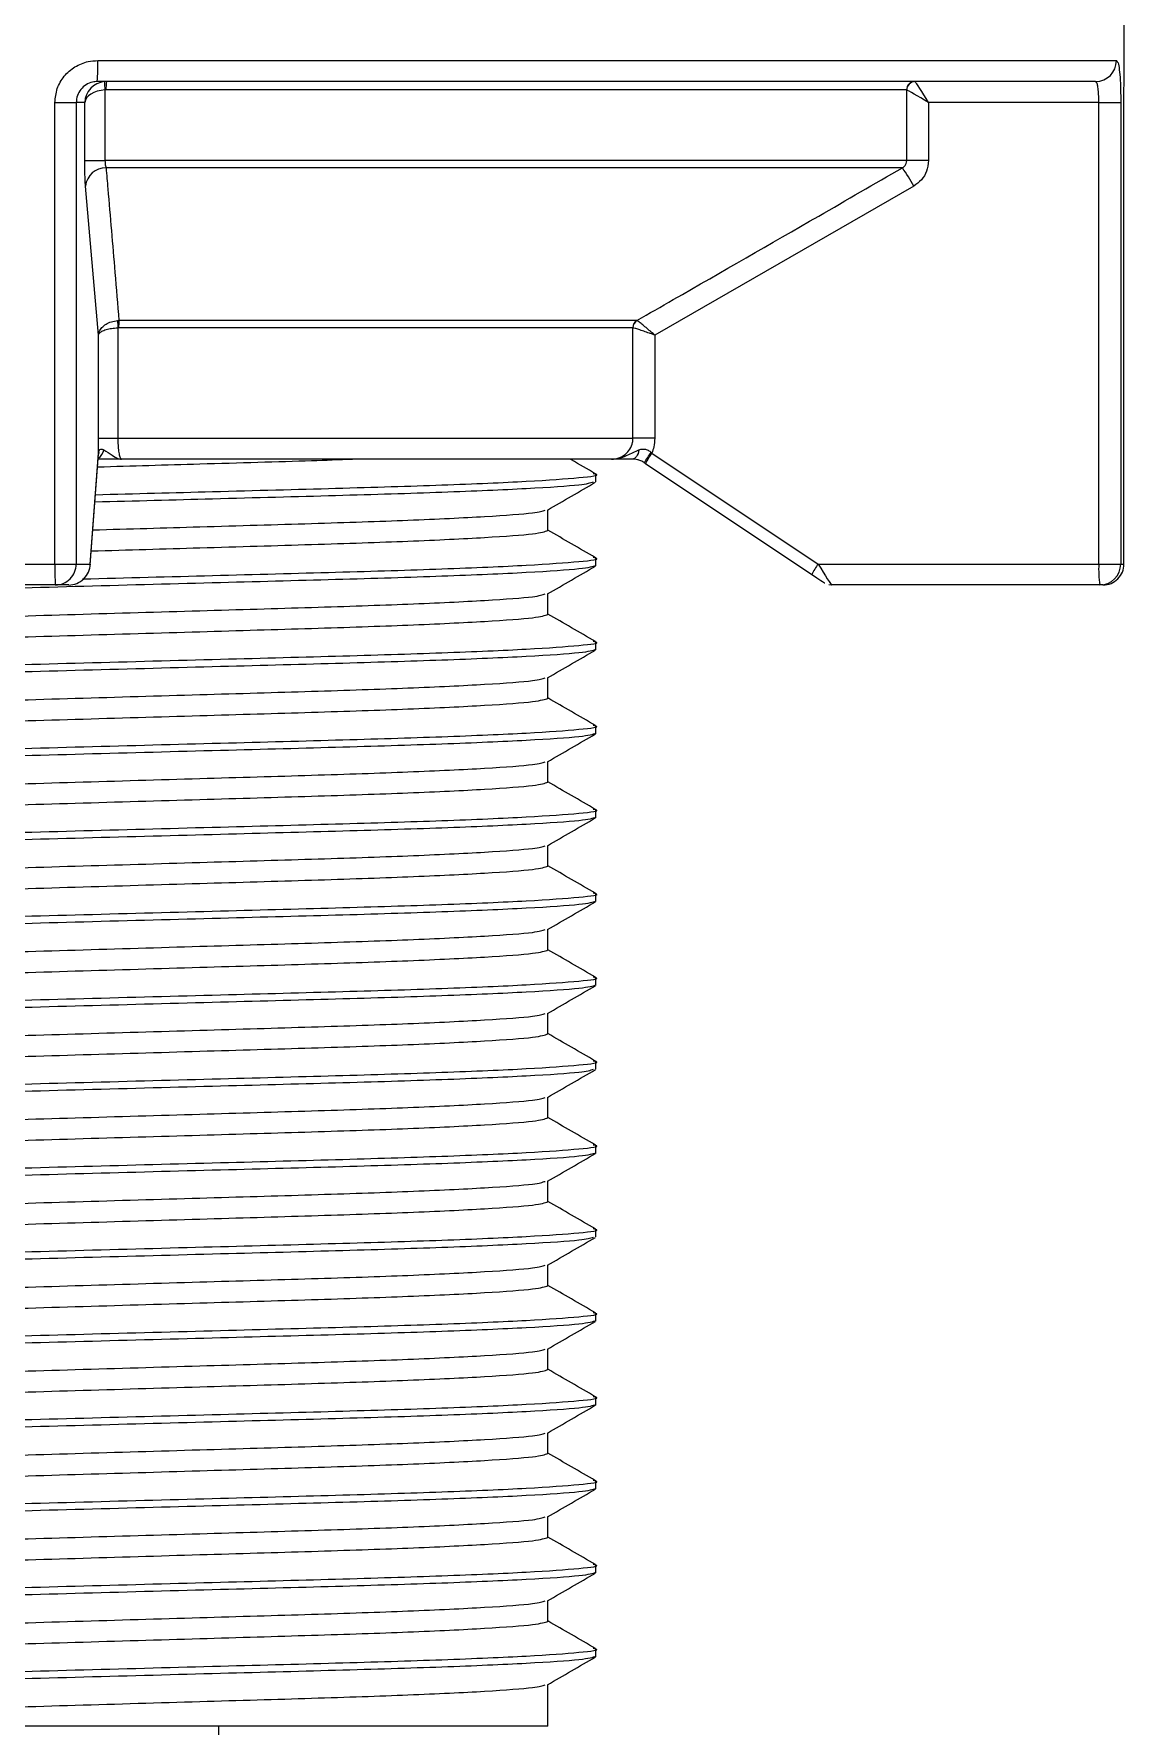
# Model space of a CAD drawing. Header units: millimetres. Extents: x 62 to 974, y 33 to 1436.
# Drawn here: x 493.2 to 545.2, y 950 to 1030.7 of the extents above; entities that cross this region are included whole.
import ezdxf

# ---------------------------------------------------------------- set-up
doc = ezdxf.new("R2010")
doc.units = ezdxf.units.MM
doc.header["$LTSCALE"] = 5

msp = doc.modelspace()

# ---------------------------------------------------------------- linework, layer by layer
at = {"color": 7, "linetype": 'Continuous', "lineweight": 15}
for p, q in [((545.168, 1029.112), (545.168, 1036.411)), ((543.806, 1028.411), (496.217, 1028.411)), ((545.158, 1005.411), (545.158, 1027.411)), ((534.595, 1024.295), (496.635, 1024.295)), ((496.274, 1011.411), (496.274, 1016.328)), ((495.883, 1005.366), (496.28, 1010.655)), ((520.724, 1010.411), (497.374, 1010.411)), ((522.29, 1010.243), (522.336, 1010.212)), ((522.336, 1010.212), (522.379, 1010.184)), ((522.354, 1010.201), (530.277, 1004.912)), ((519.988, 1009.333), (519.988, 1009.689)), ((517.698, 1007.011), (517.698, 1007.998)), ((495.884, 1005.411), (495.883, 1005.366)), ((519.988, 1005.333), (519.988, 1005.689)), ((494.214, 1004.411), (491.218, 1004.411)), ((494.855, 1004.411), (494.214, 1004.411)), ((530.277, 1004.912), (530.278, 1004.912)), ((531.085, 1004.434), (531.229, 1004.411)), ((544.009, 1004.411), (531.229, 1004.411)), ((544.159, 1004.411), (544.009, 1004.411)), ((517.698, 1003.011), (517.698, 1003.998)), ((519.988, 1001.333), (519.988, 1001.689)), ((517.698, 999.011), (517.698, 999.998)), ((519.988, 997.333), (519.988, 997.689)), ((517.698, 995.011), (517.698, 995.998)), ((519.988, 993.333), (519.988, 993.689)), ((517.698, 991.011), (517.698, 991.998)), ((519.988, 989.333), (519.988, 989.689)), ((517.698, 987.011), (517.698, 987.998)), ((519.988, 985.333), (519.988, 985.689)), ((517.698, 983.011), (517.698, 983.998)), ((519.988, 981.333), (519.988, 981.689)), ((517.698, 979.011), (517.698, 979.998)), ((519.988, 977.333), (519.988, 977.689)), ((517.698, 975.011), (517.698, 975.998)), ((519.988, 973.333), (519.988, 973.689)), ((517.698, 971.011), (517.698, 971.998)), ((519.988, 969.333), (519.988, 969.689)), ((517.698, 967.011), (517.698, 967.998)), ((519.988, 965.333), (519.988, 965.689)), ((517.698, 963.011), (517.698, 963.998)), ((519.988, 961.333), (519.988, 961.689)), ((517.698, 959.011), (517.698, 959.998)), ((519.988, 957.333), (519.988, 957.689)), ((517.698, 955.011), (517.698, 955.998)), ((519.988, 953.333), (519.988, 953.689)), ((517.698, 950.011), (517.698, 951.998)), ((517.698, 950.011), (472.638, 950.011)), ((502.011, 847.553), (502.011, 950.011))]:
    msp.add_line(p, q, dxfattribs=at)
at = {"color": 8, "linetype": 'Continuous', "lineweight": 0}
for p, q in [((496.238, 1029.411), (544.799, 1029.411)), ((496.634, 1028.011), (496.583, 1028.009)), ((496.583, 1028.009), (496.583, 1024.642)), ((534.794, 1028.011), (496.634, 1028.011)), ((534.801, 1028.009), (534.794, 1028.011)), ((534.801, 1024.642), (534.801, 1028.009)), ((494.195, 1005.411), (494.195, 1027.411)), ((494.195, 1027.411), (495.213, 1027.411)), ((495.213, 1027.411), (495.213, 1005.411)), ((495.62, 1027.411), (495.213, 1027.411)), ((495.62, 1024.642), (495.62, 1027.411)), ((543.958, 1027.411), (535.842, 1027.411)), ((535.842, 1027.411), (535.842, 1024.642)), ((543.958, 1027.411), (545.005, 1027.411)), ((543.958, 1005.411), (543.958, 1027.411)), ((545.005, 1027.411), (545.005, 1005.411)), ((495.62, 1024.642), (496.583, 1024.642)), ((534.801, 1024.642), (496.583, 1024.642)), ((535.842, 1024.642), (534.801, 1024.642)), ((496.274, 1016.328), (495.655, 1023.429)), ((535.14, 1023.429), (522.788, 1016.328)), ((497.188, 1017.017), (497.25, 1017.021)), ((497.234, 1016.674), (497.198, 1016.673)), ((497.198, 1016.673), (497.198, 1011.411)), ((521.747, 1016.674), (497.234, 1016.674)), ((521.944, 1017.021), (497.25, 1017.021)), ((521.754, 1016.673), (521.747, 1016.674)), ((521.754, 1011.411), (521.754, 1016.673)), ((521.944, 1017.021), (521.953, 1017.017)), ((522.788, 1016.328), (522.788, 1011.411)), ((496.274, 1011.411), (497.198, 1011.411)), ((497.198, 1011.411), (521.754, 1011.411)), ((522.788, 1011.411), (521.754, 1011.411)), ((495.884, 1005.411), (496.281, 1010.7)), ((496.284, 1010.732), (496.279, 1010.65)), ((496.281, 1010.7), (496.28, 1010.655)), ((496.281, 1010.7), (496.284, 1010.732)), ((522.619, 1010.732), (522.657, 1010.7)), ((522.657, 1010.7), (530.58, 1005.411)), ((491.137, 1005.411), (494.195, 1005.411)), ((494.195, 1005.411), (495.213, 1005.411)), ((495.213, 1005.411), (495.884, 1005.411)), ((530.58, 1005.411), (543.958, 1005.411)), ((543.958, 1005.411), (545.005, 1005.411)), ((545.005, 1005.411), (545.158, 1005.411))]:
    msp.add_line(p, q, dxfattribs=at)
at = {"color": 8, "linetype": 'Continuous', "lineweight": 0, "flags": 128}
msp.add_lwpolyline([(522.038, 1010.859), (522.02, 1010.766), (521.994, 1010.68), (521.96, 1010.602), (521.92, 1010.536), (521.875, 1010.482), (521.825, 1010.443), (521.773, 1010.419), (521.719, 1010.411)], dxfattribs=at)
at = {"color": 8, "linetype": 'Continuous', "lineweight": 0}
for centre, radius, start, end in [((484.538, 1029.161), 11.703, 356.32406, 1.22257), ((543.803, 1029.407), 0.996, 270.2135, 0.21068), ((499.427, 1028.351), 2.864, 178.87183, 186.86035), ((499.372, 1028.111), 2.74, 173.71418, 182.09139), ((535.192, 1028.013), 0.398, 90.26809, 180.26909), ((535.204, 1028.004), 0.403, 90.68522, 179.38659), ((496.616, 1023.33), 0.966, 88.82895, 174.08667), ((529.006, 1020.171), 6.945, 27.9748, 36.4254), ((500.313, 1016.936), 3.126, 178.50203, 184.81911), ((500.314, 1016.712), 3.08, 174.24377, 180.69712), ((522.148, 1016.676), 0.401, 120.60594, 180.16848), ((522.159, 1016.668), 0.406, 120.57509, 179.28794), ((495.961, 1010.95), 0.576, 301.90271, 350.94707), ((492.753, 1030.433), 35.778, 325.6463, 326.59037), ((525.422, 1008.678), 3.425, 143.83926, 153.6173), ((507.068, 1005.161), 12.876, 178.88892, 183.34085), ((494.214, 1005.41), 0.999, 270.03523, 0.03653), ((533.344, 1003.39), 3.424, 143.8383, 153.61977), ((548.989, 1005.162), 5.037, 177.16245, 188.57011), ((544.007, 1005.409), 0.998, 270.0941, 0.09318)]:
    msp.add_arc(centre, radius, start, end, dxfattribs=at)
at = {"color": 7, "linetype": 'Continuous', "lineweight": 15}
msp.add_arc((544.159, 1005.411), 1, 270.00469, 0.00641, dxfattribs=at)
at = {"color": 8, "linetype": 'Continuous', "lineweight": 0}
for centre, major_axis, ratio, start_param, end_param in [((496.619, 1027.411), (0.708, 0.727), 0.970368, 0.842496, 2.327822), ((496.619, 1027.411), (1, 0.047), 0.598406, 1.57817, 3.063496), ((535.792, 1027.411), (1, -0.6), 0.022096, 1.533964, 3.019291), ((535.792, 1027.411), (-0.6, 1), 0.036815, 4.69029, 6.175617), ((530.63, 1005.411), (-0.6, 1), 0.036815, 1.548698, 3.119494)]:
    msp.add_ellipse(centre, major_axis=major_axis, ratio=ratio, start_param=start_param, end_param=end_param, dxfattribs=at)
at = {"color": 7, "linetype": 'Continuous', "lineweight": 15}
for centre, major_axis, ratio, start_param, end_param in [((494.885, 1005.411), (0.708, 0.727), 0.970368, 3.898618, 5.469415), ((530.298, 1004.912), (0.6, -0.4), 0.015422, 4.689272, 6.260068)]:
    msp.add_ellipse(centre, major_axis=major_axis, ratio=ratio, start_param=start_param, end_param=end_param, dxfattribs=at)
at = {"color": 8, "linetype": 'Continuous', "lineweight": 0}
for points, knots in [([(494.195, 1027.411), (494.217, 1027.636), (494.263, 1028.087), (494.616, 1028.686), (495.134, 1029.137), (495.707, 1029.377), (496.087, 1029.401), (496.238, 1029.411)], [0, 0, 0, 0, 0.212373, 0.425654, 0.640325, 0.856344, 1, 1, 1, 1]), ([(544.799, 1029.411), (544.826, 1029.389), (544.88, 1029.345), (544.941, 1029.001), (544.982, 1028.493), (545.002, 1027.93), (545.004, 1027.558), (545.005, 1027.411)], [0, 0, 0, 0, 0.217032, 0.43319, 0.647591, 0.860493, 1, 1, 1, 1]), ([(543.958, 1027.411), (543.958, 1027.484), (543.957, 1027.67), (543.943, 1027.951), (543.914, 1028.205), (543.869, 1028.378), (543.827, 1028.4), (543.806, 1028.411)], [0, 0, 0, 0, 0.140583, 0.3546, 0.569007, 0.784192, 1, 1, 1, 1]), ([(495.655, 1023.429), (495.648, 1023.533), (495.634, 1023.73), (495.622, 1024.172), (495.621, 1024.485), (495.62, 1024.642)], [0, 0, 0, 0, 0.357915, 0.678944, 1, 1, 1, 1]), ([(496.583, 1024.642), (496.584, 1024.597), (496.587, 1024.507), (496.605, 1024.381), (496.625, 1024.325), (496.635, 1024.295)], [0, 0, 0, 0, 0.3177312, 0.638, 1, 1, 1, 1]), ([(534.595, 1024.295), (534.632, 1024.322), (534.707, 1024.374), (534.784, 1024.497), (534.795, 1024.592), (534.801, 1024.642)], [0, 0, 0, 0, 0.3264436, 0.6486609, 1, 1, 1, 1]), ([(535.842, 1024.642), (535.823, 1024.469), (535.786, 1024.138), (535.525, 1023.706), (535.268, 1023.521), (535.14, 1023.429)], [0, 0, 0, 0, 0.354914, 0.677475, 1, 1, 1, 1]), ([(496.635, 1024.295), (496.664, 1023.963), (496.805, 1022.301), (497.011, 1019.875), (497.186, 1017.785), (497.25, 1017.021)], [0, 0, 0, 0, 0.136913, 0.684564, 1, 1, 1, 1]), ([(521.944, 1017.021), (522.522, 1017.352), (525.41, 1019.01), (529.627, 1021.435), (533.265, 1023.53), (534.595, 1024.295)], [0, 0, 0, 0, 0.136912, 0.684564, 1, 1, 1, 1]), ([(496.274, 1016.328), (496.274, 1016.33), (496.274, 1016.332), (496.275, 1016.339), (496.276, 1016.348), (496.278, 1016.369), (496.284, 1016.407), (496.297, 1016.454), (496.334, 1016.551), (496.424, 1016.69), (496.62, 1016.849), (496.883, 1016.971), (497.085, 1017.002), (497.188, 1017.017)], [0, 0, 0, 0, 0.006297, 0.007635, 0.018689, 0.036243, 0.070389, 0.137494, 0.182017, 0.374883, 0.58787, 0.791309, 1, 1, 1, 1]), ([(496.274, 1016.328), (496.274, 1016.329), (496.274, 1016.33), (496.275, 1016.333), (496.276, 1016.338), (496.279, 1016.348), (496.285, 1016.368), (496.299, 1016.391), (496.337, 1016.44), (496.429, 1016.509), (496.627, 1016.589), (496.892, 1016.65), (497.095, 1016.665), (497.198, 1016.673)], [0, 0, 0, 0, 0.0063, 0.007634, 0.018674, 0.036212, 0.070346, 0.137497, 0.180802, 0.374882, 0.58787, 0.791314, 1, 1, 1, 1]), ([(522.788, 1016.328), (522.785, 1016.329), (522.782, 1016.33), (522.773, 1016.333), (522.759, 1016.338), (522.73, 1016.348), (522.674, 1016.368), (522.607, 1016.391), (522.466, 1016.44), (522.262, 1016.509), (522.024, 1016.589), (521.835, 1016.65), (521.781, 1016.665), (521.754, 1016.673)], [0, 0, 0, 0, 0.006305, 0.007634, 0.018672, 0.036214, 0.070343, 0.137498, 0.180797, 0.374884, 0.587863, 0.791312, 1, 1, 1, 1]), ([(522.788, 1016.328), (522.786, 1016.33), (522.783, 1016.332), (522.776, 1016.339), (522.765, 1016.348), (522.741, 1016.369), (522.697, 1016.407), (522.642, 1016.454), (522.53, 1016.551), (522.367, 1016.69), (522.175, 1016.849), (522.021, 1016.971), (521.976, 1017.002), (521.953, 1017.017)], [0, 0, 0, 0, 0.006296, 0.007639, 0.018691, 0.036248, 0.070395, 0.137492, 0.182015, 0.374887, 0.587867, 0.791313, 1, 1, 1, 1]), ([(496.284, 1010.732), (496.292, 1010.771), (496.303, 1010.824), (496.351, 1010.882), (496.401, 1010.898), (496.469, 1010.888), (496.505, 1010.871), (496.53, 1010.859)], [0, 0, 0, 0, 0.28458, 0.396995, 0.699196, 0.795213, 1, 1, 1, 1]), ([(496.53, 1010.859), (496.664, 1010.772), (496.899, 1010.62), (497.137, 1010.462), (497.28, 1010.418), (497.338, 1010.411), (497.372, 1010.411), (497.374, 1010.411)], [0, 0, 0, 0, 0.446196, 0.778648, 0.867316, 0.993924, 1, 1, 1, 1]), ([(497.198, 1011.411), (497.2, 1011.299), (497.203, 1011.075), (497.232, 1010.776), (497.275, 1010.551), (497.325, 1010.429), (497.36, 1010.416), (497.374, 1010.411)], [0, 0, 0, 0, 0.210057, 0.421051, 0.634347, 0.850968, 1, 1, 1, 1]), ([(520.724, 1010.411), (520.725, 1010.411), (520.842, 1010.411), (521.077, 1010.451), (521.387, 1010.619), (521.619, 1010.879), (521.738, 1011.159), (521.749, 1011.341), (521.754, 1011.411)], [0, 0, 0, 0, 0.001871, 0.222279, 0.440946, 0.656479, 0.868802, 1, 1, 1, 1]), ([(520.724, 1010.411), (520.727, 1010.411), (520.79, 1010.411), (520.897, 1010.418), (521.155, 1010.462), (521.536, 1010.62), (521.855, 1010.772), (522.038, 1010.859)], [0, 0, 0, 0, 0.00607, 0.132679, 0.221353, 0.553802, 1, 1, 1, 1]), ([(522.038, 1010.859), (522.095, 1010.875), (522.18, 1010.899), (522.329, 1010.889), (522.447, 1010.85), (522.551, 1010.789), (522.597, 1010.751), (522.619, 1010.732)], [0, 0, 0, 0, 0.299786, 0.447294, 0.730377, 0.868331, 1, 1, 1, 1]), ([(522.788, 1011.411), (522.781, 1011.271), (522.768, 1011.028), (522.69, 1010.798), (522.657, 1010.7)], [0, 0, 0, 0, 0.574174, 1, 1, 1, 1])]:
    msp.add_open_spline(points, degree=3, knots=knots, dxfattribs=at)
at = {"color": 7, "linetype": 'Continuous', "lineweight": 15}
for points, knots in [([(545.158, 1027.411), (545.159, 1027.633), (545.16, 1028.079), (545.166, 1028.648), (545.166, 1028.888), (545.168, 1029.082), (545.168, 1029.11), (545.168, 1029.112)], [0, 0, 0, 0, 0.329089, 0.659583, 0.886943, 0.992235, 1, 1, 1, 1]), ([(496.217, 1028.411), (496.142, 1028.406), (495.956, 1028.394), (495.673, 1028.274), (495.419, 1028.048), (495.246, 1027.748), (495.224, 1027.523), (495.213, 1027.411)], [0, 0, 0, 0, 0.142877, 0.35773, 0.572018, 0.786058, 1, 1, 1, 1]), ([(496.281, 1010.7), (496.28, 1010.717), (496.276, 1010.943), (496.275, 1011.187), (496.274, 1011.411)], [0, 0, 0, 0, 0.078313, 1, 1, 1, 1]), ([(496.234, 1010.042), (497.865, 1010.091), (501.417, 1010.197), (505.614, 1010.313), (507.743, 1010.389), (508.375, 1010.411)], [0, 0, 0, 0, 0.373767, 0.813878, 1, 1, 1, 1]), ([(497.374, 1010.411), (497.37, 1010.411), (497.319, 1010.411), (497.09, 1010.411), (496.683, 1010.411), (496.401, 1010.411), (496.261, 1010.411)], [0, 0, 0, 0, 0.0085021, 0.1279278, 0.5690335, 1, 1, 1, 1]), ([(519.967, 1009.713), (519.585, 1009.933), (519.182, 1010.166), (518.779, 1010.399), (518.759, 1010.411)], [0, 0, 0, 0, 0.948655, 1, 1, 1, 1]), ([(521.719, 1010.411), (521.51, 1010.411), (521.15, 1010.411), (520.883, 1010.411), (520.754, 1010.411), (520.726, 1010.411), (520.724, 1010.411)], [0, 0, 0, 0, 0.517961, 0.891637, 0.992805, 1, 1, 1, 1]), ([(522.291, 1010.243), (522.267, 1010.258), (522.184, 1010.31), (522.071, 1010.355), (521.897, 1010.402), (521.798, 1010.407), (521.719, 1010.411)], [0, 0, 0, 0, 0.121135, 0.417349, 0.538246, 1, 1, 1, 1]), ([(519.856, 1009.307), (519.715, 1009.264), (519.399, 1009.167), (516.888, 1009), (512.9, 1008.823), (507.712, 1008.666), (502.005, 1008.517), (497.993, 1008.409), (496.107, 1008.358)], [0, 0, 0, 0, 0.14467, 0.323311, 0.501953, 0.674499, 0.847045, 1, 1, 1, 1]), ([(496.134, 1008.715), (498.01, 1008.765), (502.013, 1008.873), (507.716, 1009.022), (512.886, 1009.179), (516.945, 1009.355), (519.329, 1009.532), (520.261, 1009.644), (519.906, 1009.706), (519.856, 1009.714)], [0, 0, 0, 0, 0.144288, 0.30784, 0.471392, 0.640721, 0.81005, 0.973602, 1, 1, 1, 1]), ([(517.675, 1007.984), (518.057, 1008.205), (518.821, 1008.647), (519.585, 1009.088), (519.967, 1009.309)], [0, 0, 0, 0, 0.4999836, 1, 1, 1, 1]), ([(496.008, 1007.036), (497.724, 1007.087), (501.37, 1007.195), (506.554, 1007.344), (511.264, 1007.501), (514.884, 1007.677), (517.156, 1007.844), (517.442, 1007.941), (517.569, 1007.983)], [0, 0, 0, 0, 0.153596, 0.326433, 0.49927, 0.678215, 0.857159, 1, 1, 1, 1]), ([(495.933, 1006.033), (497.674, 1006.085), (501.346, 1006.194), (506.555, 1006.344), (511.262, 1006.501), (514.893, 1006.677), (517.259, 1006.854), (517.553, 1006.959), (517.698, 1007.011)], [0, 0, 0, 0, 0.150995, 0.318429, 0.485864, 0.659215, 0.832565, 1, 1, 1, 1]), ([(519.967, 1005.713), (519.585, 1005.933), (518.829, 1006.371), (518.072, 1006.808), (517.698, 1007.024)], [0, 0, 0, 0, 0.50515, 1, 1, 1, 1]), ([(519.988, 1005.333), (519.829, 1005.281), (519.505, 1005.176), (516.898, 1005), (512.897, 1004.823), (507.714, 1004.666), (501.704, 1004.51), (495.168, 1004.333), (488.633, 1004.156), (482.619, 1004), (477.451, 1003.843), (473.391, 1003.666), (471.006, 1003.489), (470.075, 1003.377), (470.43, 1003.316), (470.48, 1003.307)], [0, 0, 0, 0, 0.080818, 0.164491, 0.248164, 0.328982, 0.4098, 0.493472, 0.577145, 0.657963, 0.738781, 0.822454, 0.906127, 0.986945, 1, 1, 1, 1]), ([(495.516, 1004.698), (497.601, 1004.754), (501.815, 1004.868), (507.717, 1005.022), (512.885, 1005.179), (516.945, 1005.355), (519.329, 1005.532), (520.261, 1005.644), (519.905, 1005.706), (519.856, 1005.714)], [0, 0, 0, 0, 0.157782, 0.318749, 0.479717, 0.64637, 0.813024, 0.973991, 1, 1, 1, 1]), ([(517.675, 1003.984), (518.057, 1004.205), (518.821, 1004.647), (519.585, 1005.088), (519.967, 1005.309)], [0, 0, 0, 0, 0.4999861, 1, 1, 1, 1]), ([(472.638, 1002.011), (472.783, 1002.063), (473.077, 1002.168), (475.443, 1002.344), (479.074, 1002.521), (483.779, 1002.678), (489.235, 1002.834), (495.168, 1003.011), (501.101, 1003.187), (506.556, 1003.344), (511.264, 1003.501), (514.884, 1003.677), (517.156, 1003.844), (517.442, 1003.941), (517.569, 1003.983)], [0, 0, 0, 0, 0.083067, 0.16907, 0.255072, 0.338139, 0.421207, 0.507209, 0.593212, 0.676279, 0.759346, 0.845349, 0.931351, 1, 1, 1, 1]), ([(472.767, 1001.038), (472.894, 1001.081), (473.18, 1001.177), (475.452, 1001.344), (479.072, 1001.521), (483.78, 1001.677), (489.235, 1001.834), (495.168, 1002.011), (501.101, 1002.187), (506.557, 1002.344), (511.262, 1002.501), (514.893, 1002.677), (517.259, 1002.854), (517.553, 1002.959), (517.698, 1003.011)], [0, 0, 0, 0, 0.068649, 0.154651, 0.240654, 0.323721, 0.406788, 0.492791, 0.578793, 0.661861, 0.744928, 0.83093, 0.916933, 1, 1, 1, 1]), ([(519.967, 1001.713), (519.585, 1001.933), (518.829, 1002.371), (518.072, 1002.808), (517.698, 1003.024)], [0, 0, 0, 0, 0.505154, 1, 1, 1, 1]), ([(519.988, 1001.333), (519.829, 1001.281), (519.505, 1001.176), (516.898, 1001), (512.897, 1000.823), (507.714, 1000.666), (501.704, 1000.51), (495.168, 1000.333), (488.633, 1000.156), (482.619, 1000), (477.451, 999.843), (473.391, 999.666), (471.006, 999.489), (470.075, 999.377), (470.43, 999.316), (470.48, 999.308)], [0, 0, 0, 0, 0.080818, 0.164491, 0.248164, 0.328983, 0.409801, 0.493474, 0.577147, 0.657965, 0.738784, 0.822457, 0.90613, 0.986948, 1, 1, 1, 1]), ([(470.48, 999.714), (470.621, 999.758), (470.937, 999.854), (473.447, 1000.022), (477.436, 1000.198), (482.622, 1000.355), (488.631, 1000.512), (495.168, 1000.689), (501.703, 1000.865), (507.717, 1001.022), (512.885, 1001.179), (516.945, 1001.355), (519.329, 1001.532), (520.261, 1001.644), (519.905, 1001.706), (519.856, 1001.714)], [0, 0, 0, 0, 0.068657, 0.153436, 0.238216, 0.320104, 0.401991, 0.486771, 0.57155, 0.653438, 0.735325, 0.820105, 0.904885, 0.986772, 1, 1, 1, 1]), ([(517.675, 999.984), (518.057, 1000.205), (518.821, 1000.647), (519.585, 1001.088), (519.967, 1001.309)], [0, 0, 0, 0, 0.499981, 1, 1, 1, 1]), ([(472.638, 998.011), (472.783, 998.063), (473.077, 998.168), (475.443, 998.344), (479.074, 998.521), (483.779, 998.678), (489.235, 998.834), (495.168, 999.011), (501.101, 999.187), (506.556, 999.344), (511.264, 999.501), (514.884, 999.677), (517.156, 999.844), (517.442, 999.941), (517.569, 999.983)], [0, 0, 0, 0, 0.083068, 0.169071, 0.255074, 0.338142, 0.42121, 0.507213, 0.593217, 0.676285, 0.759352, 0.845356, 0.931359, 1, 1, 1, 1]), ([(472.767, 997.038), (472.894, 997.081), (473.18, 997.177), (475.452, 997.344), (479.072, 997.521), (483.78, 997.677), (489.235, 997.834), (495.168, 998.011), (501.101, 998.187), (506.557, 998.344), (511.262, 998.501), (514.893, 998.677), (517.259, 998.854), (517.553, 998.959), (517.698, 999.011)], [0, 0, 0, 0, 0.068653, 0.154655, 0.240657, 0.323724, 0.406791, 0.492793, 0.578795, 0.661862, 0.744929, 0.830931, 0.916933, 1, 1, 1, 1]), ([(519.967, 997.713), (519.585, 997.934), (518.829, 998.371), (518.072, 998.808), (517.698, 999.024)], [0, 0, 0, 0, 0.505159, 1, 1, 1, 1]), ([(519.988, 997.333), (519.829, 997.281), (519.505, 997.176), (516.898, 997), (512.897, 996.823), (507.714, 996.666), (501.704, 996.51), (495.168, 996.333), (488.633, 996.156), (482.619, 996), (477.451, 995.843), (473.391, 995.666), (471.006, 995.489), (470.075, 995.377), (470.43, 995.316), (470.48, 995.308)], [0, 0, 0, 0, 0.080818, 0.164491, 0.248164, 0.328982, 0.409801, 0.493474, 0.577147, 0.657965, 0.738783, 0.822456, 0.906129, 0.986947, 1, 1, 1, 1]), ([(470.48, 995.714), (470.621, 995.758), (470.937, 995.854), (473.447, 996.022), (477.436, 996.198), (482.622, 996.355), (488.631, 996.512), (495.168, 996.689), (501.703, 996.865), (507.717, 997.022), (512.885, 997.179), (516.945, 997.355), (519.329, 997.532), (520.261, 997.644), (519.905, 997.706), (519.856, 997.714)], [0, 0, 0, 0, 0.068659, 0.153437, 0.238216, 0.320102, 0.401988, 0.486766, 0.571545, 0.653431, 0.735317, 0.820095, 0.904874, 0.98676, 1, 1, 1, 1]), ([(517.675, 995.984), (518.057, 996.205), (518.821, 996.647), (519.585, 997.088), (519.967, 997.309)], [0, 0, 0, 0, 0.499982, 1, 1, 1, 1]), ([(472.638, 994.011), (472.783, 994.063), (473.077, 994.168), (475.443, 994.344), (479.074, 994.521), (483.779, 994.678), (489.235, 994.834), (495.168, 995.011), (501.101, 995.187), (506.556, 995.344), (511.264, 995.501), (514.884, 995.677), (517.156, 995.844), (517.442, 995.941), (517.569, 995.983)], [0, 0, 0, 0, 0.083067, 0.169069, 0.255072, 0.338139, 0.421206, 0.507208, 0.593211, 0.676278, 0.759345, 0.845347, 0.931349, 1, 1, 1, 1]), ([(472.767, 993.038), (472.894, 993.081), (473.18, 993.177), (475.452, 993.344), (479.072, 993.521), (483.78, 993.677), (489.235, 993.834), (495.168, 994.011), (501.101, 994.187), (506.557, 994.344), (511.262, 994.501), (514.893, 994.677), (517.259, 994.854), (517.553, 994.959), (517.698, 995.011)], [0, 0, 0, 0, 0.068649, 0.154651, 0.240654, 0.323721, 0.406788, 0.492791, 0.578793, 0.66186, 0.744928, 0.83093, 0.916933, 1, 1, 1, 1]), ([(519.967, 993.713), (519.585, 993.933), (518.829, 994.371), (518.072, 994.808), (517.698, 995.024)], [0, 0, 0, 0, 0.505154, 1, 1, 1, 1]), ([(519.988, 993.333), (519.829, 993.281), (519.505, 993.176), (516.898, 993), (512.897, 992.823), (507.714, 992.666), (501.704, 992.51), (495.168, 992.333), (488.633, 992.156), (482.619, 992), (477.451, 991.843), (473.391, 991.666), (471.006, 991.489), (470.075, 991.377), (470.43, 991.316), (470.48, 991.308)], [0, 0, 0, 0, 0.0808178, 0.1644906, 0.2481633, 0.3289811, 0.4097991, 0.4934716, 0.5771444, 0.6579622, 0.7387801, 0.8224528, 0.9061255, 0.9869434, 1, 1, 1, 1]), ([(470.48, 991.714), (470.621, 991.758), (470.937, 991.854), (473.447, 992.022), (477.436, 992.198), (482.622, 992.355), (488.631, 992.512), (495.168, 992.689), (501.703, 992.865), (507.717, 993.022), (512.885, 993.179), (516.945, 993.355), (519.329, 993.532), (520.261, 993.644), (519.905, 993.706), (519.856, 993.714)], [0, 0, 0, 0, 0.0686557, 0.1534357, 0.2382157, 0.3201031, 0.4019905, 0.4867705, 0.5715503, 0.6534378, 0.7353251, 0.8201051, 0.9048852, 0.9867725, 1, 1, 1, 1]), ([(517.675, 991.984), (518.057, 992.205), (518.821, 992.647), (519.585, 993.088), (519.967, 993.309)], [0, 0, 0, 0, 0.499983, 1, 1, 1, 1]), ([(472.638, 990.011), (472.783, 990.063), (473.077, 990.168), (475.443, 990.344), (479.074, 990.521), (483.779, 990.678), (489.235, 990.834), (495.168, 991.011), (501.101, 991.187), (506.556, 991.344), (511.264, 991.501), (514.884, 991.677), (517.156, 991.844), (517.442, 991.941), (517.569, 991.983)], [0, 0, 0, 0, 0.083069, 0.169073, 0.255077, 0.338146, 0.421215, 0.507219, 0.593223, 0.676292, 0.759361, 0.845365, 0.93137, 1, 1, 1, 1]), ([(472.767, 989.038), (472.894, 989.081), (473.18, 989.177), (475.452, 989.344), (479.072, 989.521), (483.78, 989.677), (489.235, 989.834), (495.168, 990.011), (501.101, 990.187), (506.557, 990.344), (511.262, 990.501), (514.893, 990.677), (517.259, 990.854), (517.553, 990.959), (517.698, 991.011)], [0, 0, 0, 0, 0.068657, 0.154658, 0.24066, 0.323727, 0.406793, 0.492795, 0.578797, 0.661863, 0.74493, 0.830932, 0.916933, 1, 1, 1, 1]), ([(519.967, 989.713), (519.585, 989.933), (518.829, 990.371), (518.072, 990.808), (517.698, 991.024)], [0, 0, 0, 0, 0.50515, 1, 1, 1, 1]), ([(519.988, 989.333), (519.829, 989.281), (519.505, 989.176), (516.898, 989), (512.897, 988.823), (507.714, 988.666), (501.704, 988.51), (495.168, 988.333), (488.633, 988.156), (482.619, 988), (477.451, 987.843), (473.391, 987.666), (471.006, 987.489), (470.075, 987.377), (470.43, 987.316), (470.48, 987.307)], [0, 0, 0, 0, 0.080818, 0.164491, 0.248164, 0.328982, 0.4098, 0.493472, 0.577145, 0.657963, 0.738781, 0.822454, 0.906127, 0.986945, 1, 1, 1, 1]), ([(470.48, 987.714), (470.621, 987.758), (470.937, 987.854), (473.447, 988.022), (477.436, 988.198), (482.622, 988.355), (488.631, 988.512), (495.168, 988.689), (501.703, 988.865), (507.717, 989.022), (512.885, 989.179), (516.945, 989.355), (519.329, 989.532), (520.261, 989.644), (519.905, 989.706), (519.856, 989.714)], [0, 0, 0, 0, 0.068665, 0.153444, 0.238223, 0.320109, 0.401996, 0.486775, 0.571554, 0.653441, 0.735327, 0.820106, 0.904885, 0.986772, 1, 1, 1, 1]), ([(517.675, 987.984), (518.057, 988.205), (518.821, 988.647), (519.585, 989.088), (519.967, 989.309)], [0, 0, 0, 0, 0.499986, 1, 1, 1, 1]), ([(472.638, 986.011), (472.783, 986.063), (473.077, 986.168), (475.443, 986.344), (479.074, 986.521), (483.779, 986.678), (489.235, 986.834), (495.168, 987.011), (501.101, 987.187), (506.556, 987.344), (511.264, 987.501), (514.884, 987.677), (517.156, 987.844), (517.442, 987.941), (517.569, 987.983)], [0, 0, 0, 0, 0.083067, 0.169069, 0.255071, 0.338138, 0.421205, 0.507207, 0.593209, 0.676276, 0.759343, 0.845345, 0.931348, 1, 1, 1, 1]), ([(472.767, 985.038), (472.894, 985.081), (473.18, 985.177), (475.452, 985.344), (479.072, 985.521), (483.78, 985.677), (489.235, 985.834), (495.168, 986.011), (501.101, 986.187), (506.557, 986.344), (511.262, 986.501), (514.893, 986.677), (517.259, 986.854), (517.553, 986.959), (517.698, 987.011)], [0, 0, 0, 0, 0.06865, 0.154652, 0.240655, 0.323722, 0.406789, 0.492791, 0.578794, 0.661861, 0.744928, 0.83093, 0.916933, 1, 1, 1, 1]), ([(519.967, 985.713), (519.585, 985.933), (518.829, 986.371), (518.072, 986.808), (517.698, 987.024)], [0, 0, 0, 0, 0.505146, 1, 1, 1, 1]), ([(519.988, 985.333), (519.829, 985.281), (519.505, 985.176), (516.898, 985), (512.897, 984.823), (507.714, 984.666), (501.704, 984.51), (495.168, 984.333), (488.633, 984.156), (482.619, 984), (477.451, 983.843), (473.391, 983.666), (471.006, 983.489), (470.075, 983.377), (470.43, 983.316), (470.48, 983.307)], [0, 0, 0, 0, 0.080818, 0.16449, 0.248163, 0.328981, 0.409798, 0.493471, 0.577143, 0.657961, 0.738779, 0.822451, 0.906124, 0.986942, 1, 1, 1, 1]), ([(470.348, 983.689), (470.507, 983.74), (470.831, 983.845), (473.438, 984.022), (477.439, 984.198), (482.622, 984.355), (488.632, 984.512), (495.168, 984.689), (501.703, 984.865), (507.717, 985.022), (512.885, 985.179), (516.945, 985.355), (519.329, 985.532), (520.261, 985.644), (519.905, 985.706), (519.856, 985.714)], [0, 0, 0, 0, 0.080818, 0.164491, 0.248164, 0.328982, 0.4098, 0.493473, 0.577146, 0.657965, 0.738783, 0.822456, 0.906129, 0.986947, 1, 1, 1, 1]), ([(517.675, 983.984), (518.057, 984.205), (518.821, 984.647), (519.585, 985.088), (519.967, 985.309)], [0, 0, 0, 0, 0.499984, 1, 1, 1, 1]), ([(472.638, 982.011), (472.783, 982.063), (473.077, 982.168), (475.443, 982.344), (479.074, 982.521), (483.779, 982.678), (489.235, 982.834), (495.168, 983.011), (501.101, 983.187), (506.556, 983.344), (511.264, 983.501), (514.884, 983.677), (517.156, 983.844), (517.442, 983.941), (517.569, 983.983)], [0, 0, 0, 0, 0.083066, 0.169067, 0.255068, 0.338134, 0.4212, 0.507202, 0.593203, 0.676269, 0.759334, 0.845336, 0.931337, 1, 1, 1, 1]), ([(472.767, 981.038), (472.894, 981.081), (473.18, 981.177), (475.452, 981.344), (479.072, 981.521), (483.78, 981.677), (489.235, 981.834), (495.168, 982.011), (501.101, 982.187), (506.557, 982.344), (511.262, 982.501), (514.893, 982.677), (517.259, 982.854), (517.553, 982.959), (517.698, 983.011)], [0, 0, 0, 0, 0.0686539, 0.1546558, 0.2406579, 0.3237247, 0.4067915, 0.4927936, 0.5787955, 0.6618624, 0.7449291, 0.8309312, 0.9169332, 1, 1, 1, 1]), ([(519.967, 981.713), (519.585, 981.934), (518.828, 982.371), (518.072, 982.808), (517.698, 983.024)], [0, 0, 0, 0, 0.505175, 1, 1, 1, 1]), ([(519.856, 981.307), (519.715, 981.264), (519.399, 981.167), (516.889, 981), (512.9, 980.823), (507.714, 980.666), (501.705, 980.51), (495.168, 980.333), (488.633, 980.156), (482.619, 980), (477.451, 979.843), (473.391, 979.666), (471.006, 979.489), (470.075, 979.377), (470.43, 979.316), (470.48, 979.307)], [0, 0, 0, 0, 0.068659, 0.153438, 0.238217, 0.320103, 0.401989, 0.486768, 0.571547, 0.653434, 0.73532, 0.820099, 0.904878, 0.986764, 1, 1, 1, 1]), ([(470.48, 979.714), (470.621, 979.758), (470.937, 979.854), (473.447, 980.022), (477.436, 980.198), (482.622, 980.355), (488.631, 980.512), (495.168, 980.689), (501.703, 980.865), (507.717, 981.022), (512.885, 981.179), (516.945, 981.355), (519.33, 981.532), (520.261, 981.644), (519.905, 981.706), (519.856, 981.714)], [0, 0, 0, 0, 0.068659, 0.153436, 0.238213, 0.320098, 0.401982, 0.486759, 0.571536, 0.653421, 0.735306, 0.820083, 0.90486, 0.986744, 1, 1, 1, 1]), ([(517.675, 979.984), (518.057, 980.205), (518.821, 980.647), (519.585, 981.088), (519.967, 981.309)], [0, 0, 0, 0, 0.4999861, 1, 1, 1, 1]), ([(472.638, 978.011), (472.783, 978.063), (473.077, 978.168), (475.443, 978.344), (479.074, 978.521), (483.779, 978.678), (489.235, 978.834), (495.168, 979.011), (501.101, 979.187), (506.556, 979.344), (511.264, 979.501), (514.884, 979.677), (517.156, 979.844), (517.442, 979.941), (517.569, 979.983)], [0, 0, 0, 0, 0.083067, 0.169069, 0.255071, 0.338138, 0.421205, 0.507207, 0.593209, 0.676276, 0.759343, 0.845346, 0.931348, 1, 1, 1, 1]), ([(472.767, 977.038), (472.894, 977.081), (473.18, 977.177), (475.452, 977.344), (479.072, 977.521), (483.78, 977.677), (489.235, 977.834), (495.168, 978.011), (501.101, 978.187), (506.557, 978.344), (511.262, 978.501), (514.893, 978.677), (517.259, 978.854), (517.553, 978.959), (517.698, 979.011)], [0, 0, 0, 0, 0.068633, 0.154637, 0.240641, 0.323709, 0.406778, 0.492782, 0.578786, 0.661855, 0.744923, 0.830927, 0.916931, 1, 1, 1, 1]), ([(519.967, 977.713), (519.585, 977.933), (518.829, 978.371), (518.072, 978.808), (517.698, 979.024)], [0, 0, 0, 0, 0.5051501, 1, 1, 1, 1]), ([(519.988, 977.333), (519.829, 977.281), (519.505, 977.176), (516.898, 977), (512.897, 976.823), (507.714, 976.666), (501.704, 976.51), (495.168, 976.333), (488.633, 976.156), (482.619, 976), (477.451, 975.843), (473.391, 975.666), (471.006, 975.489), (470.075, 975.377), (470.43, 975.316), (470.48, 975.308)], [0, 0, 0, 0, 0.080818, 0.16449, 0.248163, 0.328981, 0.409799, 0.493471, 0.577144, 0.657962, 0.73878, 0.822452, 0.906125, 0.986943, 1, 1, 1, 1]), ([(470.348, 975.689), (470.507, 975.74), (470.831, 975.845), (473.438, 976.022), (477.439, 976.198), (482.622, 976.355), (488.632, 976.512), (495.168, 976.689), (501.703, 976.865), (507.717, 977.022), (512.885, 977.179), (516.945, 977.355), (519.329, 977.532), (520.261, 977.644), (519.905, 977.706), (519.856, 977.714)], [0, 0, 0, 0, 0.080818, 0.16449, 0.248163, 0.328981, 0.409798, 0.493471, 0.577143, 0.657961, 0.738779, 0.822451, 0.906124, 0.986941, 1, 1, 1, 1]), ([(517.675, 975.984), (518.057, 976.205), (518.821, 976.647), (519.585, 977.088), (519.967, 977.309)], [0, 0, 0, 0, 0.499981, 1, 1, 1, 1]), ([(472.638, 974.011), (472.783, 974.063), (473.077, 974.168), (475.443, 974.344), (479.074, 974.521), (483.779, 974.678), (489.235, 974.834), (495.168, 975.011), (501.101, 975.187), (506.556, 975.344), (511.264, 975.501), (514.884, 975.677), (517.156, 975.844), (517.442, 975.941), (517.569, 975.983)], [0, 0, 0, 0, 0.083067, 0.169068, 0.25507, 0.338137, 0.421204, 0.507206, 0.593207, 0.676274, 0.75934, 0.845342, 0.931344, 1, 1, 1, 1]), ([(472.767, 973.038), (472.894, 973.081), (473.18, 973.177), (475.452, 973.344), (479.072, 973.521), (483.78, 973.677), (489.235, 973.834), (495.168, 974.011), (501.101, 974.187), (506.557, 974.344), (511.262, 974.501), (514.893, 974.677), (517.259, 974.854), (517.553, 974.959), (517.698, 975.011)], [0, 0, 0, 0, 0.068649, 0.154652, 0.240654, 0.323721, 0.406789, 0.492791, 0.578793, 0.661861, 0.744928, 0.83093, 0.916933, 1, 1, 1, 1]), ([(519.967, 973.713), (519.585, 973.933), (518.829, 974.371), (518.072, 974.808), (517.698, 975.024)], [0, 0, 0, 0, 0.505148, 1, 1, 1, 1]), ([(519.856, 973.307), (519.715, 973.264), (519.399, 973.167), (516.889, 973), (512.9, 972.823), (507.714, 972.666), (501.705, 972.51), (495.168, 972.333), (488.633, 972.156), (482.619, 972), (477.451, 971.843), (473.391, 971.666), (471.006, 971.489), (470.075, 971.377), (470.431, 971.316), (470.48, 971.307)], [0, 0, 0, 0, 0.068659, 0.153437, 0.238215, 0.320101, 0.401986, 0.486764, 0.571542, 0.653427, 0.735312, 0.82009, 0.904868, 0.986754, 1, 1, 1, 1]), ([(470.48, 971.714), (470.621, 971.758), (470.937, 971.854), (473.447, 972.022), (477.436, 972.198), (482.622, 972.355), (488.631, 972.512), (495.168, 972.689), (501.703, 972.865), (507.717, 973.022), (512.885, 973.179), (516.945, 973.355), (519.329, 973.532), (520.261, 973.644), (519.905, 973.706), (519.856, 973.714)], [0, 0, 0, 0, 0.068657, 0.153437, 0.238217, 0.320104, 0.401991, 0.486771, 0.571551, 0.653438, 0.735325, 0.820105, 0.904885, 0.986772, 1, 1, 1, 1]), ([(517.675, 971.984), (518.057, 972.205), (518.821, 972.647), (519.585, 973.088), (519.967, 973.309)], [0, 0, 0, 0, 0.499984, 1, 1, 1, 1]), ([(472.638, 970.011), (472.783, 970.063), (473.077, 970.168), (475.443, 970.344), (479.074, 970.521), (483.779, 970.678), (489.235, 970.834), (495.168, 971.011), (501.101, 971.187), (506.556, 971.344), (511.264, 971.501), (514.884, 971.677), (517.156, 971.844), (517.442, 971.941), (517.569, 971.983)], [0, 0, 0, 0, 0.083067, 0.169069, 0.255071, 0.338138, 0.421205, 0.507207, 0.593208, 0.676275, 0.759342, 0.845344, 0.931346, 1, 1, 1, 1]), ([(472.767, 969.038), (472.894, 969.081), (473.18, 969.177), (475.452, 969.344), (479.072, 969.521), (483.78, 969.677), (489.235, 969.834), (495.168, 970.011), (501.101, 970.187), (506.557, 970.344), (511.262, 970.501), (514.893, 970.677), (517.259, 970.854), (517.553, 970.959), (517.698, 971.011)], [0, 0, 0, 0, 0.068653, 0.154655, 0.240657, 0.323724, 0.406791, 0.492793, 0.578795, 0.661862, 0.744929, 0.830931, 0.916933, 1, 1, 1, 1]), ([(519.967, 969.713), (519.585, 969.933), (518.829, 970.371), (518.072, 970.808), (517.698, 971.024)], [0, 0, 0, 0, 0.5051589, 1, 1, 1, 1]), ([(470.48, 967.714), (470.621, 967.758), (470.937, 967.854), (473.447, 968.022), (477.436, 968.198), (482.622, 968.355), (488.631, 968.512), (495.168, 968.689), (501.703, 968.865), (507.717, 969.022), (512.885, 969.179), (516.945, 969.355), (519.329, 969.532), (520.261, 969.644), (519.905, 969.706), (519.856, 969.714)], [0, 0, 0, 0, 0.068659, 0.153438, 0.238216, 0.320103, 0.401989, 0.486768, 0.571546, 0.653433, 0.735319, 0.820098, 0.904876, 0.986763, 1, 1, 1, 1]), ([(519.988, 969.333), (519.829, 969.281), (519.505, 969.176), (516.898, 969), (512.897, 968.823), (507.714, 968.666), (501.704, 968.51), (495.168, 968.333), (488.633, 968.156), (482.619, 968), (477.451, 967.843), (473.391, 967.666), (471.006, 967.489), (470.075, 967.377), (470.43, 967.316), (470.48, 967.308)], [0, 0, 0, 0, 0.080818, 0.164491, 0.248164, 0.328981, 0.4098, 0.493472, 0.577145, 0.657963, 0.738781, 0.822454, 0.906127, 0.986945, 1, 1, 1, 1]), ([(517.675, 967.984), (518.057, 968.205), (518.821, 968.647), (519.585, 969.088), (519.967, 969.309)], [0, 0, 0, 0, 0.4999798, 1, 1, 1, 1]), ([(472.638, 966.011), (472.783, 966.063), (473.077, 966.168), (475.443, 966.344), (479.074, 966.521), (483.779, 966.678), (489.235, 966.834), (495.168, 967.011), (501.101, 967.187), (506.556, 967.344), (511.264, 967.501), (514.884, 967.677), (517.156, 967.844), (517.442, 967.941), (517.569, 967.983)], [0, 0, 0, 0, 0.083067, 0.169069, 0.255072, 0.338139, 0.421206, 0.507208, 0.59321, 0.676278, 0.759345, 0.845347, 0.931349, 1, 1, 1, 1]), ([(472.767, 965.038), (472.894, 965.081), (473.18, 965.177), (475.452, 965.344), (479.072, 965.521), (483.78, 965.677), (489.235, 965.834), (495.168, 966.011), (501.101, 966.187), (506.557, 966.344), (511.262, 966.501), (514.893, 966.677), (517.259, 966.854), (517.553, 966.959), (517.698, 967.011)], [0, 0, 0, 0, 0.068651, 0.154653, 0.240655, 0.323722, 0.40679, 0.492792, 0.578794, 0.661861, 0.744928, 0.830931, 0.916933, 1, 1, 1, 1]), ([(519.967, 965.713), (519.585, 965.933), (518.829, 966.371), (518.072, 966.808), (517.698, 967.024)], [0, 0, 0, 0, 0.505146, 1, 1, 1, 1]), ([(470.48, 963.714), (470.621, 963.758), (470.937, 963.854), (473.447, 964.022), (477.436, 964.198), (482.622, 964.355), (488.631, 964.512), (495.168, 964.689), (501.703, 964.865), (507.717, 965.022), (512.885, 965.179), (516.945, 965.355), (519.329, 965.532), (520.261, 965.644), (519.905, 965.706), (519.856, 965.714)], [0, 0, 0, 0, 0.068658, 0.153438, 0.238218, 0.320105, 0.401992, 0.486772, 0.571552, 0.65344, 0.735327, 0.820107, 0.904887, 0.986774, 1, 1, 1, 1]), ([(519.988, 965.333), (519.829, 965.281), (519.505, 965.176), (516.898, 965), (512.897, 964.823), (507.714, 964.666), (501.704, 964.51), (495.168, 964.333), (488.633, 964.156), (482.619, 964), (477.451, 963.843), (473.391, 963.666), (471.006, 963.489), (470.075, 963.377), (470.431, 963.316), (470.48, 963.307)], [0, 0, 0, 0, 0.080816, 0.164486, 0.248157, 0.328972, 0.409788, 0.493458, 0.577129, 0.657944, 0.73876, 0.822431, 0.906101, 0.986917, 1, 1, 1, 1]), ([(517.675, 963.984), (518.057, 964.205), (518.821, 964.647), (519.585, 965.088), (519.967, 965.309)], [0, 0, 0, 0, 0.499982, 1, 1, 1, 1]), ([(472.638, 962.011), (472.783, 962.063), (473.077, 962.168), (475.443, 962.344), (479.074, 962.521), (483.779, 962.678), (489.235, 962.834), (495.168, 963.011), (501.101, 963.187), (506.556, 963.344), (511.264, 963.501), (514.884, 963.677), (517.156, 963.844), (517.442, 963.941), (517.569, 963.983)], [0, 0, 0, 0, 0.083067, 0.169069, 0.255071, 0.338138, 0.421204, 0.507207, 0.593208, 0.676275, 0.759342, 0.845344, 0.931346, 1, 1, 1, 1]), ([(472.767, 961.038), (472.894, 961.081), (473.18, 961.177), (475.452, 961.344), (479.072, 961.521), (483.78, 961.677), (489.235, 961.834), (495.168, 962.011), (501.101, 962.187), (506.557, 962.344), (511.262, 962.501), (514.893, 962.677), (517.259, 962.854), (517.553, 962.959), (517.698, 963.011)], [0, 0, 0, 0, 0.068659, 0.15466, 0.240662, 0.323728, 0.406795, 0.492796, 0.578798, 0.661864, 0.74493, 0.830932, 0.916934, 1, 1, 1, 1]), ([(519.967, 961.713), (519.585, 961.933), (518.829, 962.371), (518.072, 962.808), (517.698, 963.024)], [0, 0, 0, 0, 0.50515, 1, 1, 1, 1]), ([(470.48, 959.714), (470.621, 959.758), (470.937, 959.854), (473.447, 960.022), (477.436, 960.198), (482.622, 960.355), (488.631, 960.512), (495.168, 960.689), (501.703, 960.865), (507.717, 961.022), (512.885, 961.179), (516.945, 961.355), (519.329, 961.532), (520.261, 961.644), (519.905, 961.706), (519.856, 961.714)], [0, 0, 0, 0, 0.068667, 0.153446, 0.238224, 0.320111, 0.401997, 0.486776, 0.571554, 0.653441, 0.735327, 0.820106, 0.904885, 0.986771, 1, 1, 1, 1]), ([(519.988, 961.333), (519.829, 961.281), (519.505, 961.176), (516.898, 961), (512.897, 960.823), (507.714, 960.666), (501.704, 960.51), (495.168, 960.333), (488.633, 960.156), (482.619, 960), (477.451, 959.843), (473.391, 959.666), (471.006, 959.489), (470.075, 959.377), (470.43, 959.316), (470.48, 959.307)], [0, 0, 0, 0, 0.080818, 0.164491, 0.248164, 0.328982, 0.4098, 0.493473, 0.577145, 0.657963, 0.738782, 0.822454, 0.906127, 0.986945, 1, 1, 1, 1]), ([(517.675, 959.984), (518.057, 960.205), (518.821, 960.647), (519.585, 961.088), (519.967, 961.309)], [0, 0, 0, 0, 0.499986, 1, 1, 1, 1]), ([(472.638, 958.011), (472.783, 958.063), (473.077, 958.168), (475.443, 958.344), (479.074, 958.521), (483.779, 958.678), (489.235, 958.834), (495.168, 959.011), (501.101, 959.187), (506.556, 959.344), (511.264, 959.501), (514.884, 959.677), (517.156, 959.844), (517.442, 959.941), (517.569, 959.983)], [0, 0, 0, 0, 0.083067, 0.16907, 0.255072, 0.338139, 0.421207, 0.507209, 0.593212, 0.676279, 0.759346, 0.845349, 0.931351, 1, 1, 1, 1]), ([(472.767, 957.038), (472.894, 957.081), (473.18, 957.177), (475.452, 957.344), (479.072, 957.521), (483.78, 957.677), (489.235, 957.834), (495.168, 958.011), (501.101, 958.187), (506.557, 958.344), (511.262, 958.501), (514.893, 958.677), (517.259, 958.854), (517.553, 958.959), (517.698, 959.011)], [0, 0, 0, 0, 0.068649, 0.154652, 0.240654, 0.323721, 0.406789, 0.492791, 0.578793, 0.661861, 0.744928, 0.83093, 0.916933, 1, 1, 1, 1]), ([(519.967, 957.713), (519.585, 957.933), (518.829, 958.371), (518.072, 958.808), (517.698, 959.024)], [0, 0, 0, 0, 0.505146, 1, 1, 1, 1]), ([(470.48, 955.714), (470.621, 955.758), (470.937, 955.854), (473.447, 956.022), (477.436, 956.198), (482.622, 956.355), (488.631, 956.512), (495.168, 956.689), (501.703, 956.865), (507.717, 957.022), (512.885, 957.179), (516.945, 957.355), (519.329, 957.532), (520.261, 957.644), (519.905, 957.706), (519.856, 957.714)], [0, 0, 0, 0, 0.068657, 0.153437, 0.238217, 0.320104, 0.401992, 0.486772, 0.571552, 0.65344, 0.735327, 0.820107, 0.904887, 0.986775, 1, 1, 1, 1]), ([(519.988, 957.333), (519.829, 957.281), (519.505, 957.176), (516.898, 957), (512.897, 956.823), (507.714, 956.666), (501.704, 956.51), (495.168, 956.333), (488.633, 956.156), (482.619, 956), (477.451, 955.843), (473.391, 955.666), (471.006, 955.489), (470.075, 955.377), (470.43, 955.316), (470.48, 955.308)], [0, 0, 0, 0, 0.080819, 0.164492, 0.248165, 0.328984, 0.409803, 0.493476, 0.577149, 0.657968, 0.738786, 0.82246, 0.906133, 0.986952, 1, 1, 1, 1]), ([(517.675, 955.984), (518.057, 956.205), (518.821, 956.647), (519.585, 957.088), (519.967, 957.309)], [0, 0, 0, 0, 0.499982, 1, 1, 1, 1]), ([(472.638, 954.011), (472.783, 954.063), (473.077, 954.168), (475.443, 954.344), (479.074, 954.521), (483.779, 954.678), (489.235, 954.834), (495.168, 955.011), (501.101, 955.187), (506.556, 955.344), (511.264, 955.501), (514.884, 955.677), (517.156, 955.844), (517.442, 955.941), (517.569, 955.983)], [0, 0, 0, 0, 0.083067, 0.16907, 0.255073, 0.33814, 0.421208, 0.50721, 0.593213, 0.676281, 0.759348, 0.845351, 0.931353, 1, 1, 1, 1]), ([(472.638, 953.011), (472.783, 953.062), (473.077, 953.168), (475.443, 953.344), (479.074, 953.521), (483.779, 953.677), (489.235, 953.834), (495.168, 954.011), (501.101, 954.187), (506.557, 954.344), (511.262, 954.501), (514.893, 954.677), (517.259, 954.854), (517.553, 954.959), (517.698, 955.011)], [0, 0, 0, 0, 0.081887, 0.166667, 0.251447, 0.333333, 0.41522, 0.5, 0.58478, 0.666667, 0.748553, 0.833333, 0.918113, 1, 1, 1, 1]), ([(519.967, 953.713), (519.585, 953.934), (518.828, 954.371), (518.072, 954.808), (517.698, 955.024)], [0, 0, 0, 0, 0.505167, 1, 1, 1, 1]), ([(472.638, 951.962), (473.33, 952.001), (474.709, 952.081), (478.04, 952.216), (482.617, 952.355), (488.633, 952.512), (495.168, 952.689), (501.704, 952.865), (507.717, 953.022), (512.885, 953.179), (516.945, 953.355), (519.33, 953.532), (520.261, 953.644), (519.905, 953.706), (519.856, 953.714)], [0, 0, 0, 0, 0.065249, 0.129987, 0.223505, 0.317023, 0.413845, 0.510666, 0.604185, 0.697703, 0.794524, 0.891346, 0.984864, 1, 1, 1, 1]), ([(519.988, 953.333), (519.829, 953.281), (519.505, 953.176), (516.898, 953), (512.897, 952.823), (507.714, 952.666), (501.704, 952.51), (495.168, 952.333), (488.633, 952.157), (482.617, 952), (478.04, 951.861), (474.709, 951.725), (473.33, 951.646), (472.638, 951.606)], [0, 0, 0, 0, 0.094955, 0.193265, 0.291575, 0.38653, 0.481485, 0.579795, 0.678105, 0.77306, 0.868015, 0.933748, 1, 1, 1, 1]), ([(517.675, 951.984), (518.057, 952.205), (518.821, 952.647), (519.585, 953.088), (519.967, 953.309)], [0, 0, 0, 0, 0.499982, 1, 1, 1, 1]), ([(472.638, 950.011), (472.783, 950.063), (473.077, 950.168), (475.443, 950.344), (479.074, 950.521), (483.779, 950.678), (489.235, 950.834), (495.168, 951.011), (501.101, 951.187), (506.556, 951.344), (511.264, 951.501), (514.884, 951.677), (517.156, 951.844), (517.442, 951.941), (517.569, 951.983)], [0, 0, 0, 0, 0.083067, 0.16907, 0.255072, 0.338139, 0.421206, 0.507209, 0.593211, 0.676278, 0.759346, 0.845348, 0.93135, 1, 1, 1, 1])]:
    msp.add_open_spline(points, degree=3, knots=knots, dxfattribs=at)

doc.saveas('drawing.dxf')
